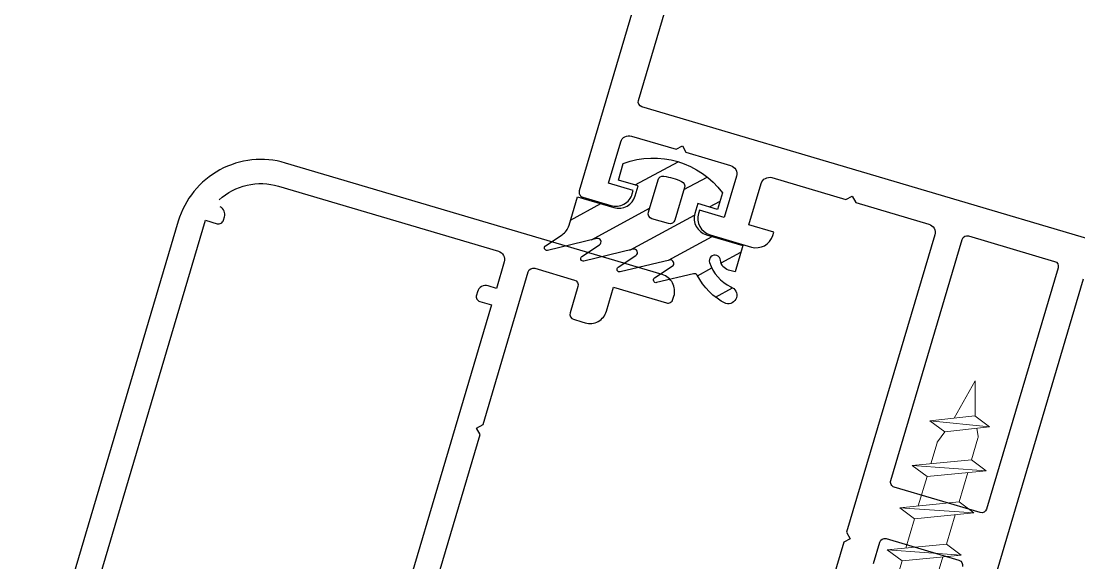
# Model space of a CAD drawing. Header units: millimetres. Extents: x 62878 to 70819, y -67946 to -61850.
# Drawn here: x 66759.79 to 66765.92, y -66939.57 to -66936.42 of the extents above; entities that cross this region are included whole.
import ezdxf

# ---------------------------------------------------------------- set-up
doc = ezdxf.new("R2010")
doc.units = ezdxf.units.MM
doc.layers.add('DOGRAMA', color=171, linetype='Continuous', lineweight=0)

# ---------------------------------------------------------------- blocks, each defined once
blk = doc.blocks.new('a2we')
at = {"lineweight": 5, "ltscale": 0.5}
for p, q in [((-196.0144480926461, -415.2868589025547), (-196.5925912144022, -417.2488821181558)), ((-196.0144480926461, -415.2868589025547), (-195.4639709594615, -417.7110762494052)), ((-197.5747968978259, -417.6063757508618), (-196.5747276986959, -417.2423803302317)), ((-194.1582851917165, -418.2620245979042), (-197.5747968978259, -417.6063757508618)), ((-195.1583543907882, -418.6260200186506), (-197.5747968978259, -417.6063757508618)), ((-196.5747276986959, -417.2423803302317), (-194.1582851917165, -418.2620245979042)), ((-197.1143788935161, -419.7428166739272), (-197.1143788935161, -418.4283854465556)), ((-196.8896500078097, -417.895480952812), (-197.0961171580722, -418.3448917148726)), ((-194.1582851917165, -418.2620245979042), (-195.1583543907882, -418.6260200186506)), ((-195.1583543907882, -418.6260200186506), (-194.9264251741961, -419.2953524503964)), ((-194.9154016761394, -420.634479622855), (-194.9154016761394, -419.3608343693425)), ((-198.1144480926461, -420.1068120946153), (-197.1143788935161, -419.7428166739268)), ((-194.9154016761721, -421.4039929561312), (-198.1144480926461, -420.1068120946153)), ((-193.9153324771005, -421.0399975355008), (-198.1144480926461, -420.1068120946153)), ((-197.1143788935161, -419.7428166739268), (-193.9153324771005, -421.0399975355008)), ((-197.1143788935161, -419.7428166739268), (-193.9153324771005, -421.0399975355008)), ((-197.1143788935161, -422.2969096404012), (-197.1143788935162, -420.512330007273)), ((-193.9153324771005, -421.0399975355008), (-194.9154016761721, -421.4039929561312)), ((-194.9154016761721, -423.1885725893157), (-194.9154016761721, -421.4039929561312)), ((-198.1144480926461, -422.6609050610894), (-197.1143788935161, -422.2969096404012)), ((-194.9154016761721, -423.9580859226053), (-198.1144480926461, -422.6609050610894)), ((-193.9153324771005, -423.594090501975), (-198.1144480926461, -422.6609050610894)), ((-197.1143788935161, -422.2969096404012), (-193.9153324771005, -423.594090501975)), ((-197.1143788935161, -422.2969096404012), (-193.9153324771005, -423.594090501975)), ((-197.1143788935161, -424.8510026068752), (-197.1143788935162, -423.0664229737469)), ((-193.9153324771005, -423.594090501975), (-194.9154016761721, -423.9580859226053)), ((-194.9154016761721, -425.7426655557898), (-194.9154016761721, -423.9580859226053)), ((-198.1144480926461, -425.2149980275636), (-197.1143788935161, -424.8510026068752)), ((-197.1143788935161, -424.8510026068752), (-193.9153324771005, -426.1481834684492)), ((-197.1143788935161, -424.8510026068752), (-193.9153324771005, -426.1481834684492)), ((-194.9154016761721, -426.5121788890793), (-198.1144480926461, -425.2149980275636)), ((-193.9153324771005, -426.1481834684492), (-198.1144480926461, -425.2149980275636)), ((-197.1143788935161, -427.3050955733496), (-197.1143788935162, -425.6205159402211)), ((-193.9153324771005, -426.1481834684492), (-194.9154016761721, -426.5121788890793)), ((-194.9154016761721, -428.1967585222638), (-194.9154016761721, -426.5121788890793)), ((-198.1144480926461, -427.669090994038), (-197.1143788935161, -427.3050955733496)), ((-197.1143788935161, -427.3050955733496), (-193.9153324771005, -428.6022764349236)), ((-197.1143788935161, -427.3050955733496), (-193.9153324771005, -428.6022764349236)), ((-194.9154016761721, -428.9662718555534), (-198.1144480926461, -427.669090994038)), ((-193.9153324771005, -428.6022764349236), (-198.1144480926461, -427.669090994038)), ((-197.1143788935161, -429.5591885398237), (-197.1143788935161, -428.0237477951896)), ((-193.9153324771005, -428.6022764349236), (-194.9154016761721, -428.9662718555534)), ((-194.9154016761721, -430.450851488738), (-194.9154016761721, -428.9662718555534)), ((-198.1144480926461, -429.9231839605702), (-197.1143788935161, -429.5591885398237)), ((-194.9154016761721, -431.2203648220857), (-198.1144480926461, -429.9231839605702)), ((-193.9153324771005, -430.8563694013976), (-198.1144480926461, -429.9231839605702)), ((-197.1143788935161, -429.5591885398237), (-193.9153324771005, -430.8563694013976)), ((-197.1143788935161, -429.5591885398237), (-193.9153324771005, -430.8563694013976)), ((-197.1143788935161, -431.8132815063559), (-197.1143788935161, -430.2778407616635)), ((-193.9153324771005, -430.8563694013976), (-194.9154016761721, -431.2203648220857)), ((-194.9154016761721, -432.7049444552304), (-194.9154016761721, -431.2203648220857)), ((-198.1144480926461, -432.177276926986), (-197.1143788935161, -431.8132815063559)), ((-197.1143788935161, -431.8132815063559), (-193.9153324771005, -433.1104623678716)), ((-197.1143788935161, -431.8132815063559), (-193.9153324771005, -433.1104623678716)), ((-194.9154016761721, -433.4744577885599), (-198.1144480926461, -432.177276926986)), ((-193.9153324771005, -433.1104623678716), (-198.1144480926461, -432.177276926986)), ((-197.1143788935161, -434.0673744728301), (-197.1143788935161, -432.5319337281958)), ((-193.9153324771005, -433.1104623678716), (-194.9154016761721, -433.4744577885599)), ((-194.9154016761721, -434.9590374217446), (-194.9154016761721, -433.4744577885599)), ((-198.1144480926461, -434.4313698935184), (-197.1143788935161, -434.0673744728301)), ((-197.1143788935161, -434.0673744728301), (-193.9153324771005, -435.364555334404)), ((-197.1143788935161, -434.0673744728301), (-193.9153324771005, -435.364555334404)), ((-194.9154016761721, -435.7285507550341), (-198.1144480926461, -434.4313698935184)), ((-193.9153324771005, -435.364555334404), (-198.1144480926461, -434.4313698935184)), ((-197.1143788935161, -436.3642339800811), (-197.1143788935161, -434.7860266946118)), ((-193.9153324771005, -435.364555334404), (-194.9154016761721, -435.7285507550341)), ((-194.9154016761721, -437.2558969289955), (-194.9154016761721, -435.7285507550341)), ((-198.1144480926461, -436.7282294008277), (-197.1143788935161, -436.3642339800811)), ((-194.9154016761721, -438.0254102623434), (-198.1144480926461, -436.7282294008277)), ((-193.9153324771005, -437.6614148416551), (-198.1144480926461, -436.7282294008277)), ((-197.1143788935161, -436.3642339800811), (-193.9153324771005, -437.6614148416551)), ((-197.1143788935161, -436.3642339800811), (-193.9153324771005, -437.6614148416551)), ((-197.1143788935161, -438.6610934873901), (-197.1143788935161, -437.1337473134849)), ((-193.9153324771005, -437.6614148416551), (-194.9154016761721, -438.0254102623434)), ((-194.9154016761721, -439.5527564362646), (-194.9154016761721, -438.0254102623434)), ((-198.1144480926461, -439.0250889080787), (-197.1143788935161, -438.6610934873901)), ((-197.1143788935161, -438.6610934873901), (-193.9153324771005, -439.9582743489061)), ((-197.1143788935161, -438.6610934873901), (-193.9153324771005, -439.9582743489061)), ((-194.9154016761721, -440.3222697695944), (-198.1144480926461, -439.0250889080787)), ((-193.9153324771005, -439.9582743489061), (-198.1144480926461, -439.0250889080787)), ((-197.1143788935161, -440.9579529946993), (-197.1143788935161, -439.430606820736)), ((-193.9153324771005, -439.9582743489061), (-194.9154016761721, -440.3222697695944)), ((-194.9154016761721, -441.849615943574), (-194.9154016761721, -440.3222697695944)), ((-198.1144480926461, -441.3219484153295), (-197.1143788935161, -440.9579529946993)), ((-197.1143788935161, -440.9579529946993), (-193.9153324771005, -442.2551338562151)), ((-194.9154016761721, -442.6191292769035), (-198.1144480926461, -441.3219484153295)), ((-193.9153324771005, -442.2551338562151), (-198.1144480926461, -441.3219484153295)), ((-197.1143788935161, -443.2537258831643), (-197.1143788935161, -441.7274663280053)), ((-193.9153324771005, -442.2551338562151), (-194.9154016761721, -442.6191292769035)), ((-194.9154016761721, -444.1453888320787), (-194.9154016761721, -442.6191292769035)), ((-198.1144480926461, -443.6177213039109), (-197.1143788935161, -443.2537258831643)), ((-197.1143788935161, -443.2537258831643), (-193.9153324771005, -444.5509067447383)), ((-194.9154016761721, -444.9149021654266), (-198.1144480926461, -443.6177213039109)), ((-193.9153324771005, -444.5509067447383), (-198.1144480926461, -443.6177213039109)), ((-197.1143788935161, -445.5538642814245), (-197.1143788935161, -444.0232392165685)), ((-193.9153324771005, -444.5509067447383), (-194.9154016761721, -444.9149021654266)), ((-194.9154016761721, -446.4455272302989), (-194.9154016761721, -444.9149021654266)), ((-198.1144480926461, -445.9178597020545), (-197.1143788935161, -445.5538642814245)), ((-193.9153324771005, -446.8510451429402), (-198.1144480926461, -445.9178597020545)), ((-194.9154016761721, -447.2150405636282), (-198.1144480926461, -445.9178597020545)), ((-197.1143788935161, -445.5538642814245), (-193.9153324771005, -446.8510451429402)), ((-197.1143788935161, -445.5538642814245), (-193.9153324771005, -446.8510451429402)), ((-197.1143788935161, -447.8540026795677), (-197.1143788935161, -446.3233776147298)), ((-193.9153324771005, -446.8510451429402), (-194.9154016761721, -447.2150405636282)), ((-194.9154016761721, -448.7456656284821), (-194.9154016761721, -447.2150405636282)), ((-197.1143788935161, -447.8540026795677), (-198.1144480926461, -448.2179981003141)), ((-193.9153324771005, -449.1511835411412), (-197.1143788935161, -447.8540026795677)), ((-194.9154016761721, -449.5151789618299), (-198.1144480926461, -448.2179981003141)), ((-198.1144480926461, -448.2179981003141), (-193.9153324771005, -449.1511835411412)), ((-197.1143788935161, -450.1541410778275), (-197.1143788935161, -448.6235160129718)), ((-193.9153324770423, -449.1511835411412), (-194.9154016761721, -449.5151789618299)), ((-194.9154016761723, -451.0458040266858), (-194.9154016761721, -449.5151789618299)), ((-198.1144480926461, -450.5181364984577), (-197.1143788935161, -450.1541410778275)), ((-197.1143788935161, -450.1541410778275), (-193.9153324770423, -451.4513219393434)), ((-194.9154016761721, -451.8153173600317), (-198.1144480926461, -450.5181364984577)), ((-193.9153324770423, -451.4513219393434), (-198.1144480926461, -450.5181364984577)), ((-197.1143788935161, -453.2868589025547), (-197.1143788935162, -450.9236544111328)), ((-193.9153324770423, -451.4513219393434), (-194.9154016761721, -451.8153173600317)), ((-194.9154016761721, -453.2868589025547), (-194.9154016761721, -451.8153173600317)), ((-192.7980524524961, -453.2868589025547), (-199.230843732796, -453.2868589025547)), ((-199.230843732796, -454.5827171301502), (-199.230843732796, -453.2868589025547)), ((-192.7980524524961, -454.5827171301502), (-192.7980524524961, -453.2868589025547))]:
    blk.add_line(p, q, dxfattribs=at)
blk.add_lwpolyline([(-196.4690204826777, -455.6637351848848), (-196.1125089353335, -455.3998333582319), (-195.9163872499585, -455.3998333582319), (-195.5598757026143, -455.6637351848848)], dxfattribs=at)
for centre, radius, start, end in [((-196.9143788935627, -418.4283854465556), 0.2, 155.3251238657465, 180), ((-195.115401676151, -419.3608343693425), 0.2, 0, 19.11162363728389), ((-195.6603624057317, -449.5292358589606), 6.187568978619671, 234.757305859688, 262.4904896380407), ((-196.3685337795604, -449.5292358589606), 6.187568978619673, 277.5095103619591, 305.2426941403116)]:
    blk.add_arc(centre, radius, start, end, dxfattribs=at)

msp = doc.modelspace()

# ---------------------------------------------------------------- hatches: boundary and pattern name
at = {"layer": 'DOGRAMA', "lineweight": -2}
h = msp.add_hatch(dxfattribs=at)
h.set_pattern_fill('ANSI31', color=256, scale=0.0004999999999999999, angle=343.5057849383394, style=0)
h.set_pattern_definition([(28.50198966054999, (66854.00398227051, -66956.07183779827), (-0.07575379786457266, 0.1395095860831588), [])])
edge = h.paths.add_edge_path()
edge.add_arc((66762.86982111425, -66937.58069465216), 0.09999999999707074, 303.5019896797695, 343.501989677824)
edge.add_line((66762.96570407395, -66937.60909285698), (66763.01485511381, -66937.44314056537))
edge.add_line((66763.01485511381, -66937.44314056537), (66763.22579762514, -66937.50561661604))
edge.add_arc((66763.25419582998, -66937.40973365633), 0.1000000000026802, 253.5019896618353, 343.501989653841)
edge.add_line((66763.35007878969, -66937.43813186118), (66763.3671177126, -66937.38060208537))
edge.add_line((66763.3671177126, -66937.38060208537), (66763.25205816096, -66937.34652423953))
edge.add_line((66763.25205816096, -66937.34652423953), (66763.28045636581, -66937.25064127985))
edge.add_arc((66763.45451242554, -66937.71936773321), 0.5000000000032697, 36.63209201331489, 110.3718873045529, ccw=False)
edge.add_line((66763.85575412403, -66937.42103050894), (66763.82735591917, -66937.51691346861))
edge.add_line((66763.82735591917, -66937.51691346861), (66763.71229636754, -66937.48283562281))
edge.add_line((66763.71229636754, -66937.48283562281), (66763.6952574446, -66937.54036539861))
edge.add_arc((66763.7911404043, -66937.56876360347), 0.0999999999928599, 163.5019896514732, 253.5019896514732)
edge.add_line((66763.76274219944, -66937.66464656316), (66763.9736847108, -66937.72712261381))
edge.add_line((66763.9736847108, -66937.72712261381), (66763.92839667213, -66937.88003196889))
edge.add_line((66763.92839667213, -66937.88003196889), (66763.89054266023, -66937.86882052958))
edge.add_arc((66763.90900149339, -66937.80649660577), 0.06500000000078451, 185.0926541512513, 253.5019896488763, ccw=False)
edge.add_arc((66763.81169769615, -66937.81516816384), 0.03268943073441342, 5.092654130085591, 198.9322687658668)
edge.add_arc((66764.01092240306, -66937.74964067724), 0.2424115900849453, 198.3045230328661, 243.8112954416017)
edge.add_arc((66763.88846917814, -66938.01474362929), 0.05002797727643463, -105.52585171592341, 71.98738458156049, ccw=False)
edge.add_arc((66764.04007409411, -66937.7297830661), 0.371781240160544, 207.0019687410607, 243.65348923061708, ccw=False)
edge.add_arc((66763.69246066675, -66937.91008436673), 0.01999999998007169, 35.11632679956797, 103.5019896967717)
edge.add_line((66763.68779108413, -66937.89063713048), (66763.47383421421, -66937.94201148849))
edge.add_arc((66763.47033202725, -66937.92742606129), 0.01500000000035274, 123.50198967575349, 283.50198966001443, ccw=False)
edge.add_line((66763.46205253812, -66937.91491806148), (66763.56472121956, -66937.84695801631))
edge.add_arc((66763.55368190071, -66937.8302806832), 0.02000000000105503, 303.5019896566604, 463.5019896870384)
edge.add_line((66763.5490123181, -66937.81083344694), (66763.26289170285, -66937.87953543781))
edge.add_arc((66763.25938951591, -66937.86495001061), 0.01499999999695517, 123.5019895987231, 283.5019896059664, ccw=False)
edge.add_line((66763.25111002679, -66937.85244201079), (66763.3537787082, -66937.78448196565))
edge.add_arc((66763.34273938935, -66937.76780463255), 0.02000000000105503, 303.5019896566604, 463.5019896562358)
edge.add_line((66763.33806980675, -66937.7483573963), (66763.05194919152, -66937.81705938718))
edge.add_arc((66763.04844700458, -66937.80247395998), 0.01499999999695517, 123.5019895987231, 283.5019896059664, ccw=False)
edge.add_line((66763.04016751546, -66937.78996596015), (66763.14283619687, -66937.72200591498))
edge.add_arc((66763.13179687802, -66937.70532858191), 0.01999999997678631, 303.5019897026813, 463.5019896562358)
edge.add_line((66763.12712729542, -66937.68588134566), (66762.84100668019, -66937.75458333651))
edge.add_arc((66762.83750449325, -66937.73999790932), 0.01499999999695517, 123.5019895987231, 283.5019896059664, ccw=False)
edge.add_line((66762.82922500413, -66937.72748990949), (66762.92501770853, -66937.66408131763))
edge = h.paths.add_edge_path(flags=16)
edge.add_line((66763.6353283319, -66937.3905735605), (66763.57949574149, -66937.57908526556))
edge.add_arc((66763.55073085357, -66937.57056580413), 0.03000000000044418, 253.5019896935157, 343.50198969351567, ccw=False)
edge.add_line((66763.54221139214, -66937.59933069204), (66763.44632843244, -66937.57093248719))
edge.add_arc((66763.45484789391, -66937.54216759927), 0.03000000000870914, 163.5019896402199, 253.5019896402199, ccw=False)
edge.add_line((66763.426083006, -66937.5336481378), (66763.48191559638, -66937.34513643273))
edge.add_arc((66763.5106804843, -66937.35365589421), 0.03000000001284163, 81.26842378477261, 163.501989613572, ccw=False)
edge.add_arc((66763.45451242555, -66937.71936773312), 0.3999999999326969, 65.73555549403181, 81.26842383031612, ccw=False)
edge.add_arc((66763.60656344399, -66937.38205409904), 0.03000000000650947, -16.498010333132072, 65.73555546825833, ccw=False)

# ---------------------------------------------------------------- linework, layer by layer
at = {"layer": 'DOGRAMA', "lineweight": -2, "ltscale": 0.5}
for points in [[(66766.01827484617, -66927.30247235285), (66763.02510405541, -66937.40853630564, 0.4142135623732619), (66763.04534948186, -66937.44582065498), (66763.20835051336, -66937.49409760322, 0.4142135623730951), (66763.33263167791, -66937.42661284837), (66763.33831131889, -66937.40743625643), (66763.19448687934, -66937.36483894916), (66763.2654823914, -66937.1251315499, -0.4142135623730951), (66763.32762297371, -66937.09138917246), (66763.5865069649, -66937.16806432554), (66763.62379131428, -66937.14781889909), (66763.64403674073, -66937.18510324846), (66763.90292073195, -66937.26177840155, -0.4142135623730951), (66763.9366631094, -66937.32391898382), (66763.86566759725, -66937.56362638307), (66763.72184315769, -66937.52102907578), (66763.71616351674, -66937.54020566774, 0.4142135623728953), (66763.78364827158, -66937.66448683228), (66764.02335567086, -66937.7354823444, 0.4142135623729619), (66764.14763683538, -66937.66799758954), (66764.15331647635, -66937.64882099761), (66764.0094920368, -66937.60622369034), (66764.08048754891, -66937.36651629108, -0.4142135623731395), (66764.1426281312, -66937.33277391367), (66764.57108979346, -66937.45967385596), (66764.60837414284, -66937.43942842948), (66764.62861956927, -66937.47671277887), (66765.05351624836, -66937.6025568597, -0.4142135623730951), (66765.08725862582, -66937.66469744196), (66764.57609093859, -66939.39059071662), (66764.59633636504, -66939.42787506599), (66764.55905201568, -66939.44812049245), (66764.31482745399, -66940.2727139459, 0.4142135623730951)], [(66762.18694350735, -66939.71027736312), (66762.4496269022, -66938.82335998584), (66762.42938147575, -66938.78607563647), (66762.46666582511, -66938.76583021002), (66762.72934921991, -66937.87891283278, -0.4142135623730951), (66762.76663356928, -66937.8586674063), (66762.99675267257, -66937.92682309794, -0.4142135623730951), (66763.01699809903, -66937.9641074473), (66762.97156097129, -66938.11752018283, 0.4142135623730951), (66762.99180639774, -66938.1548045322), (66763.03974787757, -66938.16900363463), (66763.05892446953, -66938.17468327559, 0.4142135623730951), (66763.18320563406, -66938.1071985207), (66763.2243830311, -66937.96816822916), (66763.53120850216, -66938.05904248466, 0.4142135623730951), (66763.56849285151, -66938.03879705821), (66763.57417249246, -66938.01962046626, 0.4142135623730951), (66763.50668773762, -66937.89533930171), (66761.3205562564, -66937.24786023122, 0.4142135623730951), (66760.69915043363, -66937.5852840055), (66759.78756805809, -66940.66312701201, 0.4142135623730951)], [(66760.93647602451, -66937.4608302596, -0.2621398995659221), (66761.28079876959, -66937.3820963748), (66762.55604213366, -66937.75979249926, -0.4142135623730951), (66762.58978451107, -66937.82193308153), (66762.54434738334, -66937.97534581705), (66762.49640590351, -66937.96114671462, 0.4142135623730951), (66762.43426532121, -66937.99488909205), (66762.42858568026, -66938.01406568401, 0.4142135623730951), (66762.44883110668, -66938.05135003338), (66762.51594917846, -66938.07122877677), (66761.74067818621, -66940.68883357667), (66760.08190298331, -66940.19754463286), (66760.85717397562, -66937.57993983291), (66760.92429204742, -66937.59981857632, 0.4142135623730951), (66760.96157639679, -66937.57957314987), (66760.96725603775, -66937.56039655794, 0.3618128521052944), (66760.9419634578, -66937.50162137073)], [(66765.43903757591, -66939.64617456024), (66765.95020526314, -66937.92028128557, -0.4142135623730951)], [(66764.7311410115, -66939.57135355473), (66764.767856858, -66939.44738712633, -0.4142135623729288), (66764.80514120735, -66939.42714169987), (66765.22702623007, -66939.55209380119, -0.4142135623725959), (66765.24727165652, -66939.58937815054)]]:
    msp.add_lwpolyline(points, format="xyb", dxfattribs=at)
msp.add_lwpolyline([(66765.5093072573, -66929.65478015447), (66765.60870097429, -66929.3191897955), (66766.1397474049, -66927.52617844903, -0.4142135623730953), (66766.17703175428, -66927.50593302259), (66770.56847130868, -66928.80657080453, -0.4142135623730951), (66770.58871673519, -66928.84385515389), (66770.05767030452, -66930.63686650035), (66769.95827658757, -66930.97245685932), (66767.81705194223, -66938.20203202098, -0.4142135623730951), (66767.77976759282, -66938.22227744742), (66763.38832803839, -66936.92163966548, -0.4142135623722071), (66763.36808261194, -66936.88435531611)], format="xyb", close=True, dxfattribs=at)
at = {"layer": 'DOGRAMA', "lineweight": -2}
for points in [[(66762.92501770853, -66937.66408131763, 0.176326980708443), (66762.96570407395, -66937.60909285698), (66763.01485511381, -66937.44314056537), (66763.22579762514, -66937.50561661604, 0.4142135623726288), (66763.35007878969, -66937.43813186118), (66763.3671177126, -66937.38060208537), (66763.25205816096, -66937.34652423953), (66763.28045636581, -66937.25064127985, -0.3333333333332321), (66763.85575412403, -66937.42103050894), (66763.82735591917, -66937.51691346861), (66763.71229636754, -66937.48283562281), (66763.6952574446, -66937.54036539861, 0.4142135623730951), (66763.76274219944, -66937.66464656316), (66763.9736847108, -66937.72712261381), (66763.92839667213, -66937.88003196889), (66763.89054266023, -66937.86882052958, -0.3076847592325163), (66763.84425808386, -66937.81226643441, 1.128701775594264), (66763.78077667276, -66937.82577425613, 0.2012120834862478), (66763.90393914901, -66937.96716760054, -0.9785310008383128), (66763.87507803255, -66938.06294607455, -0.1612998685773607), (66763.70882038338, -66937.89857959942, 0.3075716929248266), (66763.68779108413, -66937.89063713048), (66763.47383421421, -66937.94201148849, -0.8390996311771568), (66763.46205253812, -66937.91491806148), (66763.56472121956, -66937.84695801631, 0.8390996311749109), (66763.5490123181, -66937.81083344694), (66763.26289170285, -66937.87953543781, -0.8390996311813727), (66763.25111002679, -66937.85244201079), (66763.3537787082, -66937.78448196565, 0.8390996311751685), (66763.33806980675, -66937.7483573963), (66763.05194919152, -66937.81705938718, -0.8390996311750223), (66763.04016751546, -66937.78996596015), (66763.14283619687, -66937.72200591498, 0.8390996311790603), (66763.12712729542, -66937.68588134566), (66762.84100668019, -66937.75458333651, -0.8390996311813727), (66762.82922500413, -66937.72748990949)], [(66763.6353283319, -66937.3905735605), (66763.57949574149, -66937.57908526556, -0.414213562374205), (66763.54221139214, -66937.59933069204), (66763.44632843244, -66937.57093248719, -0.4142135623730951), (66763.426083006, -66937.5336481378), (66763.48191559638, -66937.34513643273, -0.3750467088372598), (66763.51523465125, -66937.32400358294, -0.0678788880673013), (66763.61889190496, -66937.35470434492, -0.3750467088370437)]]:
    msp.add_lwpolyline(points, format="xyb", close=True, dxfattribs=at)
at = {"layer": 'DOGRAMA', "lineweight": -2, "ltscale": 5}
msp.add_lwpolyline([(66764.83173721153, -66939.09084918945), (66765.24635100231, -66937.69095797777, -0.4142135623730951), (66765.28363535166, -66937.67071255133), (66765.78222674213, -66937.81838321652, -0.4142135623730951), (66765.80247216858, -66937.85566756588), (66765.38785837783, -66939.25555877754, -0.4142135623730951), (66765.35057402847, -66939.27580420398), (66764.851982638, -66939.1281335388, -0.4142135623730951)], format="xyb", close=True, dxfattribs=at)

# ---------------------------------------------------------------- block references
at = {"layer": 'DOGRAMA', "linetype": 'ByBlock', "lineweight": -2, "extrusion": (0, 0, -1), "xscale": 0.09999999999616783, "yscale": 0.09999999999616783, "zscale": -0.09999999999127, "rotation": 16.4980103400392}
msp.add_blockref('a2we', (-66758.32043737677, -66893.12590921052), dxfattribs=at)

doc.saveas('drawing.dxf')
